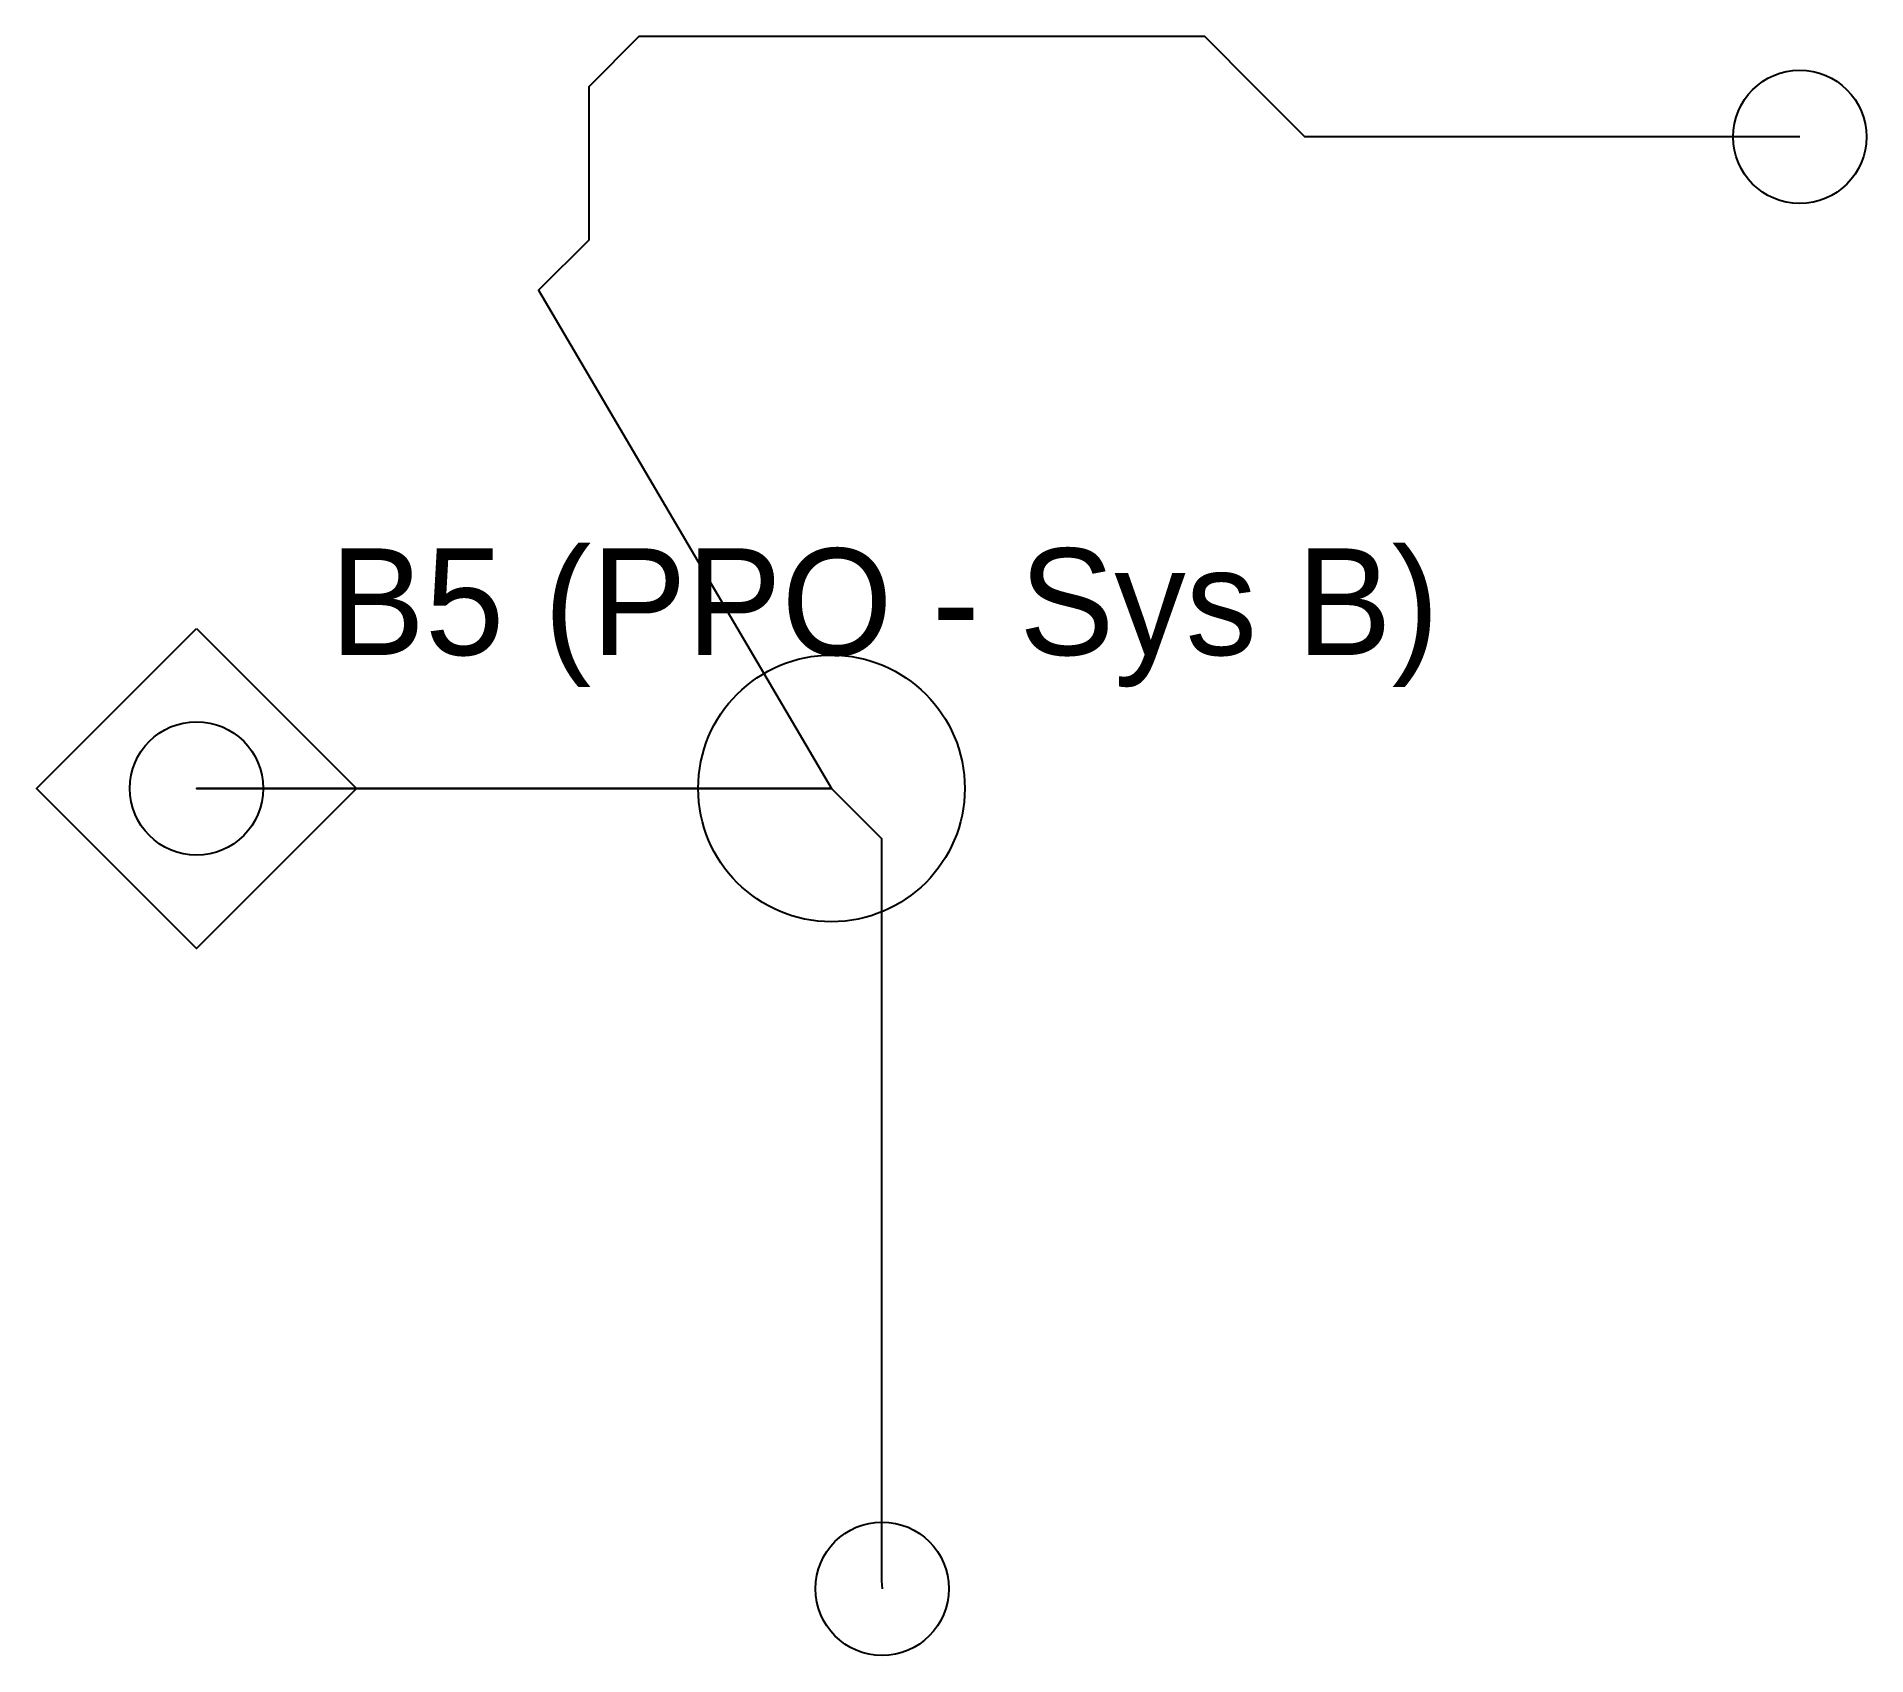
# Model space of a CAD drawing. Header units: metres. Extents: x 169.7 to 183.4, y 1.9 to 14.1.
import ezdxf

# ---------------------------------------------------------------- set-up
doc = ezdxf.new("R2010")
doc.units = ezdxf.units.M
for name, color, linetype in [('DIRECT_PATH', 3, 'Continuous'), ('GATEWAY', 5, 'Continuous'), ('KEY_POINTS', 1, 'Continuous'), ('PPO_MARKER', 4, 'Continuous'), ('PPO_PATH', 6, 'Continuous'), ('TEXT', 7, 'Continuous')]:
    doc.layers.add(name, color=color, linetype=linetype)

msp = doc.modelspace()

# ---------------------------------------------------------------- linework, layer by layer
at = {"layer": 'DIRECT_PATH'}
msp.add_polyline3d([(182.946, 13.304, 157.295), (179.234, 13.304, 157.295), (178.858, 13.68, 157.295), (178.482, 14.056, 157.295), (177.381, 14.056, 157.295), (177.202, 14.056, 157.221), (176.958, 14.056, 156.977), (176.709, 14.056, 156.874), (174.237, 14.056, 156.874), (173.861, 13.68, 156.874), (173.861, 13.375, 156.874), (173.861, 13.126, 156.77), (173.861, 13.092, 156.737), (173.861, 12.843, 156.634), (173.861, 12.53, 156.634), (173.485, 12.154, 156.634), (175.682, 8.418, 153.96), (176.058, 8.042, 153.96), (176.058, 7.592, 153.96), (176.058, 2.924, 153.96), (176.058, 2.474, 153.96), (176.062, 2.416, 153.96)], dxfattribs=at)
at = {"layer": 'GATEWAY'}
msp.add_circle((175.682, 8.418, 153.96), 1, dxfattribs=at)
at = {"layer": 'KEY_POINTS'}
for centre in [(182.946, 13.304, 157.295), (170.919, 8.418, 153.96), (176.062, 2.416, 153.96)]:
    msp.add_circle(centre, 0.5, dxfattribs=at)
at = {"layer": 'PPO_MARKER'}
msp.add_polyline3d([(170.919, 9.618, 153.96), (172.119, 8.418, 153.96), (170.919, 7.218, 153.96), (169.719, 8.418, 153.96), (170.919, 9.618, 153.96)], dxfattribs=at)
at = {"layer": 'PPO_PATH'}
msp.add_polyline3d([(182.946, 13.304, 157.295), (179.234, 13.304, 157.295), (178.858, 13.68, 157.295), (178.482, 14.056, 157.295), (177.381, 14.056, 157.295), (177.202, 14.056, 157.221), (176.958, 14.056, 156.977), (176.709, 14.056, 156.874), (174.237, 14.056, 156.874), (173.861, 13.68, 156.874), (173.861, 13.375, 156.874), (173.861, 13.126, 156.77), (173.861, 13.092, 156.737), (173.861, 12.843, 156.634), (173.861, 12.53, 156.634), (173.485, 12.154, 156.634), (175.682, 8.418, 153.96), (170.919, 8.418, 153.96), (175.682, 8.418, 153.96), (176.058, 8.042, 153.96), (176.058, 7.592, 153.96), (176.058, 2.924, 153.96), (176.058, 2.474, 153.96), (176.062, 2.416, 153.96)], dxfattribs=at)

# ---------------------------------------------------------------- texts
at = {"layer": 'TEXT'}
msp.add_text('B5 (PPO - Sys B)', height=0.8, dxfattribs=at).set_placement((171.919, 9.418, 153.96))

doc.saveas('drawing.dxf')
